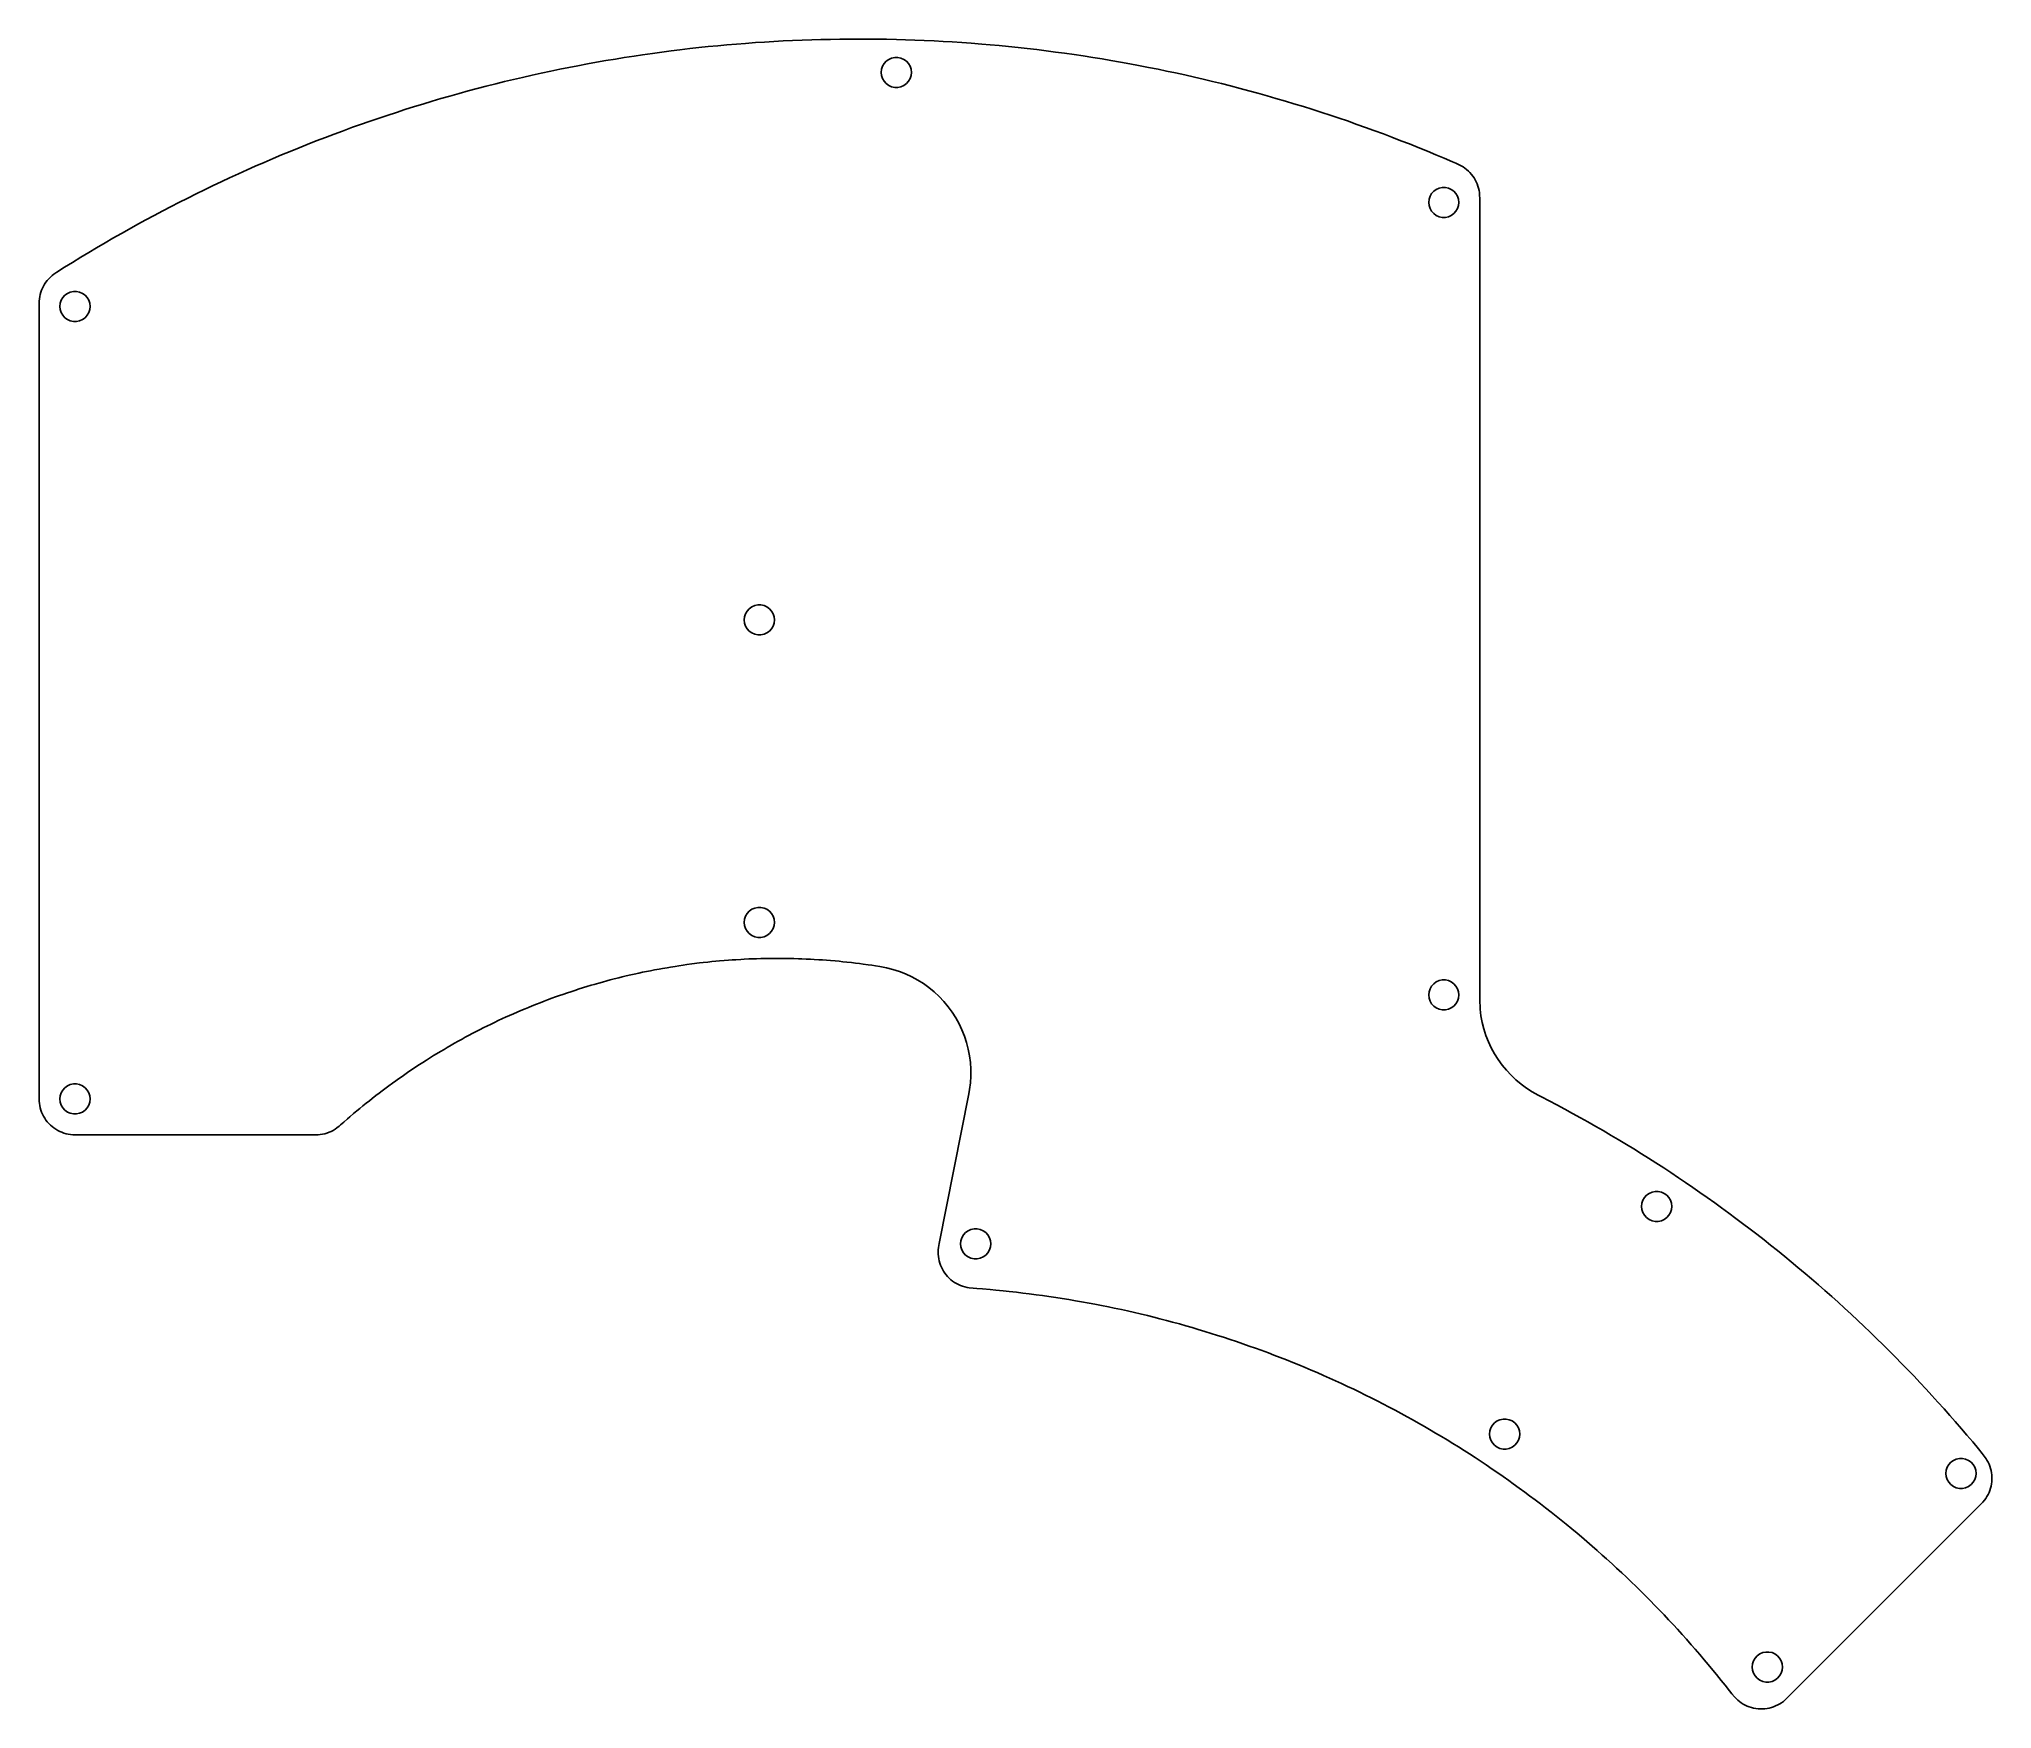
# Model space of a CAD drawing. Header units: metres. Extents: x -12 to 124, y -47 to 69.
import ezdxf

# ---------------------------------------------------------------- set-up
doc = ezdxf.new("R2010")
doc.units = ezdxf.units.M

msp = doc.modelspace()

# ---------------------------------------------------------------- linework, layer by layer
for p, q in [((30.6568, 67.999), (29.9775, 67.9023)), ((31.3019, 68.0868), (30.6568, 67.999)), ((31.9556, 68.1717), (31.3019, 68.0868)), ((32.5721, 68.2479), (31.9556, 68.1717)), ((33.2622, 68.329), (32.5721, 68.2479)), ((33.8968, 68.399), (33.2622, 68.329)), ((34.5415, 68.4662), (33.8968, 68.399)), ((35.2106, 68.5319), (34.5415, 68.4662)), ((35.8263, 68.5883), (35.2106, 68.5319)), ((36.5071, 68.6464), (35.8263, 68.5883)), ((37.1428, 68.6967), (36.5071, 68.6464)), ((37.8198, 68.7458), (37.1428, 68.6967)), ((38.4639, 68.7885), (37.8198, 68.7458)), ((39.0991, 68.8266), (38.4639, 68.7885)), ((39.7653, 68.8624), (39.0991, 68.8266)), ((40.4121, 68.8929), (39.7653, 68.8624)), ((41.0716, 68.9202), (40.4121, 68.8929)), ((41.7527, 68.944), (41.0716, 68.9202)), ((42.3683, 68.9615), (41.7527, 68.944)), ((43.0398, 68.9763), (42.3683, 68.9615)), ((43.695, 68.9871), (43.0398, 68.9763)), ((44.3485, 68.9935), (43.695, 68.9871)), ((44.9981, 68.9958), (44.3485, 68.9935)), ((45.6295, 68.9938), (44.9981, 68.9958)), ((46.3318, 68.9874), (45.6295, 68.9938)), ((46.9396, 68.9778), (46.3318, 68.9874)), ((47.6372, 68.9627), (46.9396, 68.9778)), ((48.2659, 68.9449), (47.6372, 68.9627)), ((48.9226, 68.9225), (48.2659, 68.9449)), ((49.5557, 68.8967), (48.9226, 68.9225)), ((50.253, 68.8641), (49.5557, 68.8967)), ((50.8841, 68.8307), (50.253, 68.8641)), ((51.512, 68.7935), (50.8841, 68.8307)), ((52.1843, 68.7493), (51.512, 68.7935)), ((52.8413, 68.7016), (52.1843, 68.7493)), ((53.5752, 68.6441), (52.8413, 68.7016)), ((54.1679, 68.5938), (53.5752, 68.6441)), ((54.7859, 68.5374), (54.1679, 68.5938)), ((55.4295, 68.4746), (54.7859, 68.5374)), ((56.1134, 68.4037), (55.4295, 68.4746)), ((56.7343, 68.3354), (56.1134, 68.4037)), ((57.4017, 68.2575), (56.7343, 68.3354)), ((58.0505, 68.1775), (57.4017, 68.2575)), ((58.7147, 68.0921), (58.0505, 68.1775)), ((59.3272, 68.0086), (58.7147, 68.0921)), ((60.0152, 67.9113), (59.3272, 68.0086)), ((22.9149, 66.6206), (22.2856, 66.4817)), ((23.5768, 66.7622), (22.9149, 66.6206)), ((24.2186, 66.8953), (23.5768, 66.7622)), ((24.8339, 67.0189), (24.2186, 66.8953)), ((25.4691, 67.1421), (24.8339, 67.0189)), ((26.1423, 67.2689), (25.4691, 67.1421)), ((26.7568, 67.3799), (26.1423, 67.2689)), ((27.4073, 67.4938), (26.7568, 67.3799)), ((28.0762, 67.6063), (27.4073, 67.4938)), ((28.6956, 67.7066), (28.0762, 67.6063)), ((29.3781, 67.813), (28.6956, 67.7066)), ((29.9775, 67.9023), (29.3781, 67.813)), ((46.5748, 66.675), (46.5977, 66.8933)), ((46.5977, 66.4564), (46.5748, 66.675)), ((46.5977, 66.8933), (46.6658, 67.102)), ((46.6658, 67.102), (46.7753, 67.2921)), ((46.7753, 67.2921), (46.9221, 67.4552)), ((46.9221, 67.4552), (47.0997, 67.5842)), ((47.0997, 67.5842), (47.3003, 67.6735)), ((47.3003, 67.6735), (47.5151, 67.7191)), ((47.5151, 67.7191), (47.7346, 67.7191)), ((47.7346, 67.7191), (47.9494, 67.6735)), ((47.9494, 67.6735), (48.15, 67.5842)), ((48.15, 67.5842), (48.3276, 67.4552)), ((48.3276, 67.4552), (48.4744, 67.2921)), ((48.4744, 67.2921), (48.584, 67.102)), ((48.584, 67.102), (48.652, 66.8933)), ((48.652, 66.8933), (48.6749, 66.675)), ((48.6749, 66.675), (48.652, 66.4564)), ((60.637, 67.8188), (60.0152, 67.9113)), ((61.3073, 67.7151), (60.637, 67.8188)), ((61.9439, 67.6122), (61.3073, 67.7151)), ((62.5549, 67.5098), (61.9439, 67.6122)), ((63.2182, 67.3941), (62.5549, 67.5098)), ((63.8862, 67.2735), (63.2182, 67.3941)), ((64.4923, 67.1599), (63.8862, 67.2735)), ((65.178, 67.0273), (64.4923, 67.1599)), ((65.855, 66.8916), (65.178, 67.0273)), ((66.4364, 66.7712), (65.855, 66.8916)), ((67.0619, 66.6375), (66.4364, 66.7712)), ((67.7034, 66.4965), (67.0619, 66.6375)), ((17.8379, 65.3835), (17.2152, 65.2129)), ((18.4553, 65.5486), (17.8379, 65.3835)), ((19.0788, 65.7108), (18.4553, 65.5486)), ((19.7595, 65.8835), (19.0788, 65.7108)), ((20.3697, 66.0346), (19.7595, 65.8835)), ((20.9964, 66.1846), (20.3697, 66.0346)), ((21.6179, 66.3303), (20.9964, 66.1846)), ((22.2856, 66.4817), (21.6179, 66.3303)), ((46.6658, 66.2477), (46.5977, 66.4564)), ((46.7753, 66.0576), (46.6658, 66.2477)), ((46.9221, 65.8945), (46.7753, 66.0576)), ((47.0997, 65.7655), (46.9221, 65.8945)), ((47.3003, 65.6762), (47.0997, 65.7655)), ((47.5151, 65.6306), (47.3003, 65.6762)), ((47.7346, 65.6306), (47.5151, 65.6306)), ((47.9494, 65.6762), (47.7346, 65.6306)), ((48.15, 65.7655), (47.9494, 65.6762)), ((48.3276, 65.8945), (48.15, 65.7655)), ((48.4744, 66.0576), (48.3276, 65.8945)), ((48.584, 66.2477), (48.4744, 66.0576)), ((48.652, 66.4564), (48.584, 66.2477)), ((68.3772, 66.3439), (67.7034, 66.4965)), ((68.9711, 66.2053), (68.3772, 66.3439)), ((69.6391, 66.0451), (68.9711, 66.2053)), ((70.2573, 65.8928), (69.6391, 66.0451)), ((70.8916, 65.7326), (70.2573, 65.8928)), ((71.552, 65.5608), (70.8916, 65.7326)), ((72.1505, 65.4012), (71.552, 65.5608)), ((72.7828, 65.2286), (72.1505, 65.4012)), ((12.8393, 63.8958), (12.1876, 63.6819)), ((13.4195, 64.0827), (12.8393, 63.8958)), ((14.0895, 64.294), (13.4195, 64.0827)), ((14.6695, 64.4722), (14.0895, 64.294)), ((15.3403, 64.6743), (14.6695, 64.4722)), ((15.9371, 64.8498), (15.3403, 64.6743)), ((16.5696, 65.0318), (15.9371, 64.8498)), ((17.2152, 65.2129), (16.5696, 65.0318)), ((73.4263, 65.0481), (72.7828, 65.2286)), ((74.0461, 64.8705), (73.4263, 65.0481)), ((74.7007, 64.6783), (74.0461, 64.8705)), ((75.2983, 64.4987), (74.7007, 64.6783)), ((75.9555, 64.2967), (75.2983, 64.4987)), ((76.5482, 64.1103), (75.9555, 64.2967)), ((77.1598, 63.9138), (76.5482, 64.1103)), ((77.8857, 63.6758), (77.1598, 63.9138)), ((9.08375, 62.5959), (8.50849, 62.3825)), ((9.79301, 62.8537), (9.08375, 62.5959)), ((10.3534, 63.0537), (9.79301, 62.8537)), ((10.9415, 63.2592), (10.3534, 63.0537)), ((11.5711, 63.4749), (10.9415, 63.2592)), ((12.1876, 63.6819), (11.5711, 63.4749)), ((78.4345, 63.4915), (77.8857, 63.6758)), ((79.0138, 63.2935), (78.4345, 63.4915)), ((79.6791, 63.061), (79.0138, 63.2935)), ((80.2742, 62.8491), (79.6791, 63.061)), ((80.8637, 62.6351), (80.2742, 62.8491)), ((81.5247, 62.3901), (80.8637, 62.6351)), ((5.4424, 61.1788), (4.84796, 60.9323)), ((6.07637, 61.4367), (5.4424, 61.1788)), ((6.64146, 61.6628), (6.07637, 61.4367)), ((7.25188, 61.9023), (6.64146, 61.6628)), ((7.90708, 62.1546), (7.25188, 61.9023)), ((8.50849, 62.3825), (7.90708, 62.1546)), ((82.1165, 62.1666), (81.5247, 62.3901)), ((82.7461, 61.9244), (82.1165, 62.1666)), ((83.3298, 61.6957), (82.7461, 61.9244)), ((83.9405, 61.4521), (83.3298, 61.6957)), ((84.5977, 61.1846), (83.9405, 61.4521)), ((85.1739, 60.946), (84.5977, 61.1846)), ((2.44985, 59.8937), (1.85861, 59.6266)), ((3.02423, 60.1487), (2.44985, 59.8937)), ((3.6367, 60.4164), (3.02423, 60.1487)), ((4.26427, 60.6855), (3.6367, 60.4164)), ((4.84796, 60.9323), (4.26427, 60.6855)), ((85.7413, 60.7068), (85.1739, 60.946)), ((86.3412, 60.4495), (85.7413, 60.7068)), ((86.5723, 60.3486), (86.3412, 60.4495)), ((86.9729, 60.1516), (86.5723, 60.3486)), ((87.0645, 60.0975), (86.9729, 60.1516)), ((87.1926, 60.0103), (87.0645, 60.0975)), ((87.3144, 59.9158), (87.1926, 60.0103)), ((87.4368, 59.808), (87.3144, 59.9158)), ((87.542, 59.7028), (87.4368, 59.808)), ((-0.50665, 58.5133), (-1.10168, 58.2214)), ((0.05029, 58.7816), (-0.50665, 58.5133)), ((0.68252, 59.0819), (0.05029, 58.7816)), ((1.23306, 59.3391), (0.68252, 59.0819)), ((1.85861, 59.6266), (1.23306, 59.3391)), ((85.0221, 58.4066), (85.1997, 58.5357)), ((85.1997, 58.5357), (85.4003, 58.6249)), ((85.4003, 58.6249), (85.6151, 58.6705)), ((85.6151, 58.6705), (85.8346, 58.6705)), ((85.8346, 58.6705), (86.0494, 58.6249)), ((86.0494, 58.6249), (86.25, 58.5357)), ((86.25, 58.5357), (86.4276, 58.4066)), ((87.6499, 59.5804), (87.542, 59.7028)), ((87.7444, 59.4586), (87.6499, 59.5804)), ((87.8316, 59.3304), (87.7444, 59.4586)), ((87.9127, 59.1932), (87.8316, 59.3304)), ((87.9842, 59.0528), (87.9127, 59.1932)), ((88.0452, 58.9118), (87.9842, 59.0528)), ((88.0984, 58.7639), (88.0452, 58.9118)), ((88.1432, 58.6098), (88.0984, 58.7639)), ((88.1775, 58.4566), (88.1432, 58.6098)), ((88.2013, 58.3063), (88.1775, 58.4566)), ((-2.84023, 57.3421), (-3.40532, 57.0474)), ((-2.2955, 57.6218), (-2.84023, 57.3421)), ((-1.67955, 57.9337), (-2.2955, 57.6218)), ((-1.10168, 58.2214), (-1.67955, 57.9337)), ((84.6748, 57.6264), (84.6977, 57.8447)), ((84.6977, 57.4081), (84.6748, 57.6264)), ((84.6977, 57.8447), (84.7658, 58.0534)), ((84.7658, 57.1994), (84.6977, 57.4081)), ((84.7658, 58.0534), (84.8753, 58.2435)), ((84.8753, 57.0093), (84.7658, 57.1994)), ((84.8753, 58.2435), (85.0221, 58.4066)), ((86.4276, 58.4066), (86.5744, 58.2435)), ((86.5744, 58.2435), (86.684, 58.0534)), ((86.684, 57.1994), (86.5744, 57.0093)), ((86.684, 58.0534), (86.752, 57.8447)), ((86.752, 57.4081), (86.684, 57.1994)), ((86.752, 57.8447), (86.7749, 57.6264)), ((86.7749, 57.6264), (86.752, 57.4081)), ((88.2164, 58.147), (88.2013, 58.3063)), ((88.2248, 57.875), (88.2164, 58.147)), ((88.2248, 2.17545), (88.2248, 57.875)), ((-5.75808, 55.7725), (-6.29148, 55.4725)), ((-5.16102, 56.1036), (-5.75808, 55.7725)), ((-4.59449, 56.4125), (-5.16102, 56.1036)), ((-4.014, 56.725), (-4.59449, 56.4125)), ((-3.40532, 57.0474), (-4.014, 56.725)), ((85.0221, 56.8459), (84.8753, 57.0093)), ((85.1997, 56.7169), (85.0221, 56.8459)), ((85.4003, 56.6276), (85.1997, 56.7169)), ((85.6151, 56.582), (85.4003, 56.6276)), ((85.8346, 56.582), (85.6151, 56.582)), ((86.0494, 56.6276), (85.8346, 56.582)), ((86.25, 56.7169), (86.0494, 56.6276)), ((86.4276, 56.8459), (86.25, 56.7169)), ((86.5744, 57.0093), (86.4276, 56.8459)), ((-8.02858, 54.4664), (-8.56169, 54.1484)), ((-7.43298, 54.8164), (-8.02858, 54.4664)), ((-6.89289, 55.1289), (-7.43298, 54.8164)), ((-6.29148, 55.4725), (-6.89289, 55.1289)), ((-10.247, 53.1151), (-10.7778, 52.7802)), ((-9.70435, 53.4526), (-10.247, 53.1151)), ((-9.11456, 53.8142), (-9.70435, 53.4526)), ((-8.56169, 54.1484), (-9.11456, 53.8142)), ((-11.7874, 51.6698), (-11.8475, 51.53)), ((-11.7164, 51.8102), (-11.7874, 51.6698)), ((-11.6365, 51.946), (-11.7164, 51.8102)), ((-11.5478, 52.0773), (-11.6365, 51.946)), ((-11.4534, 52.1997), (-11.5478, 52.0773)), ((-11.3493, 52.3183), (-11.4534, 52.1997)), ((-11.2368, 52.4314), (-11.3493, 52.3183)), ((-11.1229, 52.5323), (-11.2368, 52.4314)), ((-10.997, 52.6308), (-11.1229, 52.5323)), ((-10.7778, 52.7802), (-10.997, 52.6308)), ((-12.0173, 50.7597), (-12.0248, 50.5059)), ((-12.0248, 50.5059), (-12.0248, -4.64652)), ((-12.0025, 50.9207), (-12.0173, 50.7597)), ((-11.9783, 51.0754), (-12.0025, 50.9207)), ((-11.9449, 51.2271), (-11.9783, 51.0754)), ((-11.9007, 51.3806), (-11.9449, 51.2271)), ((-11.8475, 51.53), (-11.9007, 51.3806)), ((-10.5749, 50.3873), (-10.552, 50.6056)), ((-10.552, 50.169), (-10.5749, 50.3873)), ((-10.552, 50.6056), (-10.484, 50.8143)), ((-10.484, 50.8143), (-10.3744, 51.0044)), ((-10.3744, 51.0044), (-10.2276, 51.1675)), ((-10.2276, 51.1675), (-10.05, 51.2966)), ((-10.05, 51.2966), (-9.8494, 51.3861)), ((-9.8494, 51.3861), (-9.63459, 51.4317)), ((-9.63459, 51.4317), (-9.41512, 51.4317)), ((-9.41512, 51.4317), (-9.20031, 51.3861)), ((-9.20031, 51.3861), (-8.99974, 51.2966)), ((-8.99974, 51.2966), (-8.82214, 51.1675)), ((-8.82214, 51.1675), (-8.67534, 51.0044)), ((-8.67534, 51.0044), (-8.56576, 50.8143)), ((-8.56576, 50.8143), (-8.49774, 50.6056)), ((-8.49774, 50.6056), (-8.47477, 50.3873)), ((-8.47477, 50.3873), (-8.49774, 50.169)), ((-10.484, 49.9603), (-10.552, 50.169)), ((-10.3744, 49.7702), (-10.484, 49.9603)), ((-10.2276, 49.6071), (-10.3744, 49.7702)), ((-10.05, 49.4781), (-10.2276, 49.6071)), ((-9.8494, 49.3888), (-10.05, 49.4781)), ((-9.63459, 49.3432), (-9.8494, 49.3888)), ((-9.41512, 49.3432), (-9.63459, 49.3432)), ((-9.20031, 49.3888), (-9.41512, 49.3432)), ((-8.99974, 49.4781), (-9.20031, 49.3888)), ((-8.82214, 49.6071), (-8.99974, 49.4781)), ((-8.67534, 49.7702), (-8.82214, 49.6071)), ((-8.56576, 49.9603), (-8.67534, 49.7702)), ((-8.49774, 50.169), (-8.56576, 49.9603)), ((37.0498, 28.575), (37.0727, 28.7933)), ((37.0727, 28.3564), (37.0498, 28.575)), ((37.0727, 28.7933), (37.1408, 29.002)), ((37.1408, 29.002), (37.2503, 29.1921)), ((37.2503, 29.1921), (37.3971, 29.3552)), ((37.3971, 29.3552), (37.5747, 29.4842)), ((37.5747, 29.4842), (37.7753, 29.5735)), ((37.7753, 29.5735), (37.9901, 29.6191)), ((37.9901, 29.6191), (38.2096, 29.6191)), ((38.2096, 29.6191), (38.4244, 29.5735)), ((38.4244, 29.5735), (38.625, 29.4842)), ((38.625, 29.4842), (38.8026, 29.3552)), ((38.8026, 29.3552), (38.9494, 29.1921)), ((38.9494, 29.1921), (39.059, 29.002)), ((39.059, 29.002), (39.127, 28.7933)), ((39.127, 28.7933), (39.1499, 28.575)), ((39.1499, 28.575), (39.127, 28.3564)), ((37.1408, 28.1477), (37.0727, 28.3564)), ((37.2503, 27.9576), (37.1408, 28.1477)), ((37.3971, 27.7945), (37.2503, 27.9576)), ((37.5747, 27.6655), (37.3971, 27.7945)), ((37.7753, 27.5762), (37.5747, 27.6655)), ((37.9901, 27.5306), (37.7753, 27.5762)), ((38.2096, 27.5306), (37.9901, 27.5306)), ((38.4244, 27.5762), (38.2096, 27.5306)), ((38.625, 27.6655), (38.4244, 27.5762)), ((38.8026, 27.7945), (38.625, 27.6655)), ((38.9494, 27.9576), (38.8026, 27.7945)), ((39.059, 28.1477), (38.9494, 27.9576)), ((39.127, 28.3564), (39.059, 28.1477)), ((37.2503, 8.14194), (37.3971, 8.30502)), ((37.3971, 8.30502), (37.5747, 8.43408)), ((37.5747, 8.43408), (37.7753, 8.52361)), ((37.7753, 8.52361), (37.9901, 8.56924)), ((37.9901, 8.56924), (38.2096, 8.56924)), ((38.2096, 8.56924), (38.4244, 8.52361)), ((38.4244, 8.52361), (38.625, 8.43408)), ((38.625, 8.43408), (38.8026, 8.30502)), ((38.8026, 8.30502), (38.9494, 8.14194)), ((37.0498, 7.52483), (37.0727, 7.74313)), ((37.0727, 7.30653), (37.0498, 7.52483)), ((37.0727, 7.74313), (37.1408, 7.95184)), ((37.1408, 7.09782), (37.0727, 7.30653)), ((37.1408, 7.95184), (37.2503, 8.14194)), ((37.2503, 6.90772), (37.1408, 7.09782)), ((37.3971, 6.74465), (37.2503, 6.90772)), ((38.9494, 6.90772), (38.8026, 6.74465)), ((38.9494, 8.14194), (39.059, 7.95184)), ((39.059, 7.09782), (38.9494, 6.90772)), ((39.059, 7.95184), (39.127, 7.74313)), ((39.127, 7.30653), (39.059, 7.09782)), ((39.127, 7.74313), (39.1499, 7.52483)), ((39.1499, 7.52483), (39.127, 7.30653)), ((37.5747, 6.61558), (37.3971, 6.74465)), ((37.7753, 6.52635), (37.5747, 6.61558)), ((37.9901, 6.48071), (37.7753, 6.52635)), ((38.2096, 6.48071), (37.9901, 6.48071)), ((38.4244, 6.52635), (38.2096, 6.48071)), ((38.625, 6.61558), (38.4244, 6.52635)), ((38.8026, 6.74465), (38.625, 6.61558)), ((29.9694, 4.04946), (30.2345, 4.10411)), ((30.2345, 4.10411), (30.5208, 4.16137)), ((30.5208, 4.16137), (30.8054, 4.2166)), ((30.8054, 4.2166), (31.1155, 4.27474)), ((31.1155, 4.27474), (31.3679, 4.32009)), ((31.3679, 4.32009), (31.6722, 4.37299)), ((31.6722, 4.37299), (31.9172, 4.41427)), ((31.9172, 4.41427), (32.2379, 4.46572)), ((32.2379, 4.46572), (32.4905, 4.50467)), ((32.4905, 4.50467), (32.7974, 4.5503)), ((32.7974, 4.5503), (33.059, 4.58751)), ((33.059, 4.58751), (33.3951, 4.63286)), ((33.3951, 4.63286), (33.9311, 4.7)), ((33.9311, 4.7), (34.1828, 4.72907)), ((34.1828, 4.72907), (34.5136, 4.76541)), ((34.5136, 4.76541), (34.7897, 4.79418)), ((34.7897, 4.79418), (35.0641, 4.82093)), ((35.0641, 4.82093), (35.3226, 4.84389)), ((35.3226, 4.84389), (35.6414, 4.87092)), ((35.6414, 4.87092), (35.9434, 4.89476)), ((35.9434, 4.89476), (36.2053, 4.91365)), ((36.2053, 4.91365), (36.4574, 4.92993)), ((36.4574, 4.92993), (36.7975, 4.95028)), ((36.7975, 4.95028), (37.0454, 4.96336)), ((37.0454, 4.96336), (37.3596, 4.97818)), ((37.3596, 4.97818), (37.6553, 4.98981)), ((37.6553, 4.98981), (37.8893, 4.99766)), ((37.8893, 4.99766), (38.2023, 5.00638)), ((38.2023, 5.00638), (38.5224, 5.01336)), ((38.5224, 5.01336), (38.7584, 5.01714)), ((38.7584, 5.01714), (39.0633, 5.01946)), ((39.0633, 5.01946), (39.3557, 5.02033)), ((39.3557, 5.02033), (39.6307, 5.01946)), ((39.6307, 5.01946), (39.954, 5.01626)), ((39.954, 5.01626), (40.1801, 5.01248)), ((40.1801, 5.01248), (40.4972, 5.00522)), ((40.4972, 5.00522), (40.8158, 4.99621)), ((40.8158, 4.99621), (41.0423, 4.98836)), ((41.0423, 4.98836), (41.3547, 4.97557)), ((41.3547, 4.97557), (41.6477, 4.96162)), ((41.6477, 4.96162), (41.9219, 4.94679)), ((41.9219, 4.94679), (42.2372, 4.92761)), ((42.2372, 4.92761), (42.4945, 4.91046)), ((42.4945, 4.91046), (42.7701, 4.8904)), ((42.7701, 4.8904), (43.0575, 4.86744)), ((43.0575, 4.86744), (43.3694, 4.84098)), ((43.3694, 4.84098), (43.6497, 4.8154)), ((43.6497, 4.8154), (43.918, 4.78895)), ((43.918, 4.78895), (44.1874, 4.76076)), ((44.1874, 4.76076), (44.5156, 4.72442)), ((44.5156, 4.72442), (44.7819, 4.69303)), ((44.7819, 4.69303), (45.0752, 4.65669)), ((45.0752, 4.65669), (45.3225, 4.62472)), ((45.3225, 4.62472), (45.6641, 4.57821)), ((45.6641, 4.57821), (45.9173, 4.54187)), ((45.9173, 4.54187), (46.185, 4.50176)), ((46.185, 4.50176), (46.4725, 4.457)), ((46.4725, 4.457), (46.9355, 4.37008)), ((46.9355, 4.37008), (47.3922, 4.2541)), ((47.3922, 4.2541), (47.8407, 4.10963)), ((47.8407, 4.10963), (48.279, 3.93726)), ((24.9743, 2.70129), (25.2525, 2.79285)), ((25.2525, 2.79285), (25.5534, 2.88936)), ((25.5534, 2.88936), (26.0868, 3.05446)), ((26.0868, 3.05446), (26.3871, 3.14458)), ((26.3871, 3.14458), (26.6033, 3.20794)), ((26.6033, 3.20794), (26.917, 3.29805)), ((26.917, 3.29805), (27.1882, 3.37392)), ((27.1882, 3.37392), (27.4879, 3.45589)), ((27.4879, 3.45589), (27.7166, 3.51665)), ((27.7166, 3.51665), (28.0064, 3.59193)), ((28.0064, 3.59193), (28.3198, 3.67129)), ((28.3198, 3.67129), (28.5631, 3.73117)), ((28.5631, 3.73117), (28.8366, 3.79657)), ((28.8366, 3.79657), (29.154, 3.87069)), ((29.154, 3.87069), (29.3758, 3.92069)), ((29.3758, 3.92069), (29.7127, 3.99481)), ((29.7127, 3.99481), (29.9694, 4.04946)), ((48.279, 3.93726), (48.706, 3.73785)), ((48.706, 3.73785), (49.1194, 3.51199)), ((49.1194, 3.51199), (49.5179, 3.26056)), ((49.5179, 3.26056), (49.8999, 2.98441)), ((49.8999, 2.98441), (50.2635, 2.68501)), ((84.6977, 2.6946), (84.7658, 2.90331)), ((84.7658, 2.90331), (84.8753, 3.09342)), ((84.8753, 3.09342), (85.0221, 3.25678)), ((85.0221, 3.25678), (85.1997, 3.38555)), ((85.1997, 3.38555), (85.4003, 3.47508)), ((85.4003, 3.47508), (85.6151, 3.52072)), ((85.6151, 3.52072), (85.8346, 3.52072)), ((85.8346, 3.52072), (86.0494, 3.47508)), ((86.0494, 3.47508), (86.25, 3.38555)), ((86.25, 3.38555), (86.4276, 3.25678)), ((86.4276, 3.25678), (86.5744, 3.09342)), ((86.5744, 3.09342), (86.684, 2.90331)), ((86.684, 2.90331), (86.752, 2.6946)), ((21.2481, 1.28103), (21.4996, 1.38887)), ((21.4996, 1.38887), (21.8077, 1.51851)), ((21.8077, 1.51851), (22.0269, 1.60891)), ((22.0269, 1.60891), (22.2806, 1.7121)), ((22.2806, 1.7121), (22.5844, 1.83332)), ((22.5844, 1.83332), (22.8396, 1.93331)), ((22.8396, 1.93331), (23.1285, 2.04464)), ((23.1285, 2.04464), (23.3457, 2.12632)), ((23.3457, 2.12632), (23.6555, 2.24085)), ((23.6555, 2.24085), (23.9206, 2.33736)), ((23.9206, 2.33736), (24.1889, 2.4327)), ((24.1889, 2.4327), (24.4273, 2.51583)), ((24.4273, 2.51583), (24.7444, 2.62426)), ((24.7444, 2.62426), (24.9743, 2.70129)), ((50.2635, 2.68501), (50.608, 2.36352)), ((50.608, 2.36352), (50.9312, 2.02081)), ((50.9312, 2.02081), (51.2326, 1.65862)), ((51.2326, 1.65862), (51.5105, 1.27812)), ((84.6748, 2.4763), (84.6977, 2.6946)), ((84.6977, 2.258), (84.6748, 2.4763)), ((84.7658, 2.04929), (84.6977, 2.258)), ((84.8753, 1.85919), (84.7658, 2.04929)), ((85.0221, 1.69612), (84.8753, 1.85919)), ((85.1997, 1.56706), (85.0221, 1.69612)), ((85.4003, 1.47782), (85.1997, 1.56706)), ((85.6151, 1.43218), (85.4003, 1.47782)), ((85.8346, 1.43218), (85.6151, 1.43218)), ((86.0494, 1.47782), (85.8346, 1.43218)), ((86.25, 1.56706), (86.0494, 1.47782)), ((86.4276, 1.69612), (86.25, 1.56706)), ((86.5744, 1.85919), (86.4276, 1.69612)), ((86.684, 2.04929), (86.5744, 1.85919)), ((86.752, 2.258), (86.684, 2.04929)), ((86.752, 2.6946), (86.7749, 2.4763)), ((86.7749, 2.4763), (86.752, 2.258)), ((88.256, 1.49439), (88.2248, 2.17545)), ((88.3135, 1.02668), (88.256, 1.49439)), ((18.4279, -0.05378), (18.6279, 0.04854)), ((18.6279, 0.04854), (18.9294, 0.20086)), ((18.9294, 0.20086), (19.1442, 0.30754)), ((19.1442, 0.30754), (19.441, 0.45288)), ((19.441, 0.45288), (19.6703, 0.56334)), ((19.6703, 0.56334), (19.9331, 0.68775)), ((19.9331, 0.68775), (20.2334, 0.82786)), ((20.2334, 0.82786), (20.4348, 0.92)), ((20.4348, 0.92), (20.7089, 1.04383)), ((20.7089, 1.04383), (20.9935, 1.16999)), ((20.9935, 1.16999), (21.2481, 1.28103)), ((51.5105, 1.27812), (51.764, 0.88105)), ((51.764, 0.88105), (51.9922, 0.46887)), ((51.9922, 0.46887), (52.1939, 0.04302)), ((52.1939, 0.04302), (52.3683, -0.39474)), ((88.4001, 0.56363), (88.3135, 1.02668)), ((88.5158, 0.10697), (88.4001, 0.56363)), ((88.66, -0.34155), (88.5158, 0.10697)), ((15.9191, -1.45049), (16.1537, -1.31068)), ((16.1537, -1.31068), (16.3705, -1.18365)), ((16.3705, -1.18365), (16.6487, -1.0229)), ((16.6487, -1.0229), (16.8911, -0.88483)), ((16.8911, -0.88483), (17.1335, -0.74879)), ((17.1335, -0.74879), (17.4068, -0.59764)), ((17.4068, -0.59764), (17.6347, -0.47352)), ((17.6347, -0.47352), (17.9076, -0.32702)), ((17.9076, -0.32702), (18.121, -0.21394)), ((18.121, -0.21394), (18.4279, -0.05378)), ((52.3683, -0.39474), (52.5151, -0.84239)), ((52.5151, -0.84239), (52.6334, -1.29847)), ((52.6334, -1.29847), (52.7229, -1.76094)), ((88.8321, -0.78048), (88.66, -0.34155)), ((89.0312, -1.20719), (88.8321, -0.78048)), ((89.2568, -1.62083), (89.0312, -1.20719)), ((13.7143, -2.85738), (13.9695, -2.6853)), ((13.9695, -2.6853), (14.1916, -2.53764)), ((14.1916, -2.53764), (14.4526, -2.36613)), ((14.4526, -2.36613), (14.6767, -2.22138)), ((14.6767, -2.22138), (14.9276, -2.06092)), ((14.9276, -2.06092), (15.1436, -1.92517)), ((15.1436, -1.92517), (15.4328, -1.74582)), ((15.4328, -1.74582), (15.6412, -1.61822)), ((15.6412, -1.61822), (15.9191, -1.45049)), ((52.7229, -1.76094), (52.7834, -2.22835)), ((52.7834, -2.22835), (52.8142, -2.69838)), ((52.8142, -2.69838), (52.8154, -3.16957)), ((89.5079, -2.01964), (89.2568, -1.62083)), ((89.7835, -2.4016), (89.5079, -2.01964)), ((90.0829, -2.76582), (89.7835, -2.4016)), ((-10.3744, -4.1451), (-10.2276, -3.98202)), ((-10.2276, -3.98202), (-10.05, -3.85296)), ((-10.05, -3.85296), (-9.8494, -3.76372)), ((-9.8494, -3.76372), (-9.63459, -3.71809)), ((-9.63459, -3.71809), (-9.41512, -3.71809)), ((-9.41512, -3.71809), (-9.20031, -3.76372)), ((-9.20031, -3.76372), (-8.99974, -3.85296)), ((-8.99974, -3.85296), (-8.82214, -3.98202)), ((-8.82214, -3.98202), (-8.67534, -4.1451)), ((11.858, -4.18783), (12.1193, -3.99191)), ((12.1193, -3.99191), (12.3051, -3.85442)), ((12.3051, -3.85442), (12.5603, -3.6678)), ((12.5603, -3.6678), (12.7931, -3.49979)), ((12.7931, -3.49979), (12.9975, -3.35445)), ((12.9975, -3.35445), (13.2315, -3.19021)), ((13.2315, -3.19021), (13.5128, -2.99488)), ((13.5128, -2.99488), (13.7143, -2.85738)), ((52.7869, -3.63989), (52.729, -4.1076)), ((52.8154, -3.16957), (52.7869, -3.63989)), ((90.4041, -3.11028), (90.0829, -2.76582)), ((90.7465, -3.4338), (90.4041, -3.11028)), ((91.1087, -3.73553), (90.7465, -3.4338)), ((91.4889, -4.01371), (91.1087, -3.73553)), ((91.8857, -4.26747), (91.4889, -4.01371)), ((-12.0248, -4.64652), (-12.0164, -4.9186)), ((-12.0164, -4.9186), (-12.0013, -5.07789)), ((-12.0013, -5.07789), (-11.9775, -5.22817)), ((-11.9775, -5.22817), (-11.9432, -5.38136)), ((-11.9432, -5.38136), (-11.8984, -5.53542)), ((-10.5749, -4.7625), (-10.552, -4.54391)), ((-10.552, -4.9808), (-10.5749, -4.7625)), ((-10.552, -4.54391), (-10.484, -4.3352)), ((-10.484, -5.18951), (-10.552, -4.9808)), ((-10.484, -4.3352), (-10.3744, -4.1451)), ((-10.3744, -5.37961), (-10.484, -5.18951)), ((-10.2276, -5.54268), (-10.3744, -5.37961)), ((-8.67534, -5.37961), (-8.82214, -5.54268)), ((-8.67534, -4.1451), (-8.56576, -4.3352)), ((-8.56576, -5.18951), (-8.67534, -5.37961)), ((-8.56576, -4.3352), (-8.49774, -4.54391)), ((-8.49774, -4.9808), (-8.56576, -5.18951)), ((-8.49774, -4.54391), (-8.47477, -4.7625)), ((-8.47477, -4.7625), (-8.49774, -4.9808)), ((10.0822, -5.59995), (10.2907, -5.42641)), ((10.2907, -5.42641), (10.5159, -5.24125)), ((10.5159, -5.24125), (10.7409, -5.05899)), ((10.7409, -5.05899), (10.961, -4.88284)), ((10.961, -4.88284), (11.1665, -4.72064)), ((11.1665, -4.72064), (11.4176, -4.52472)), ((11.4176, -4.52472), (11.6359, -4.35671)), ((11.6359, -4.35671), (11.858, -4.18783)), ((52.6744, -4.41659), (50.603, -14.8311)), ((52.729, -4.1076), (52.6744, -4.41659)), ((92.2979, -4.49566), (91.8857, -4.26747)), ((92.5147, -4.60699), (92.2979, -4.49566)), ((93.0641, -4.89302), (92.5147, -4.60699)), ((93.5975, -5.17527), (93.0641, -4.89302)), ((94.1454, -5.46972), (93.5975, -5.17527)), ((-11.8984, -5.53542), (-11.8452, -5.68337)), ((-11.8452, -5.68337), (-11.7842, -5.82435)), ((-11.7842, -5.82435), (-11.7127, -5.96475)), ((-11.7127, -5.96475), (-11.6316, -6.10195)), ((-11.6316, -6.10195), (-11.5444, -6.23014)), ((-11.5444, -6.23014), (-11.4496, -6.35223)), ((-11.4496, -6.35223), (-11.342, -6.47431)), ((-11.342, -6.47431), (-11.2368, -6.57954)), ((-11.2368, -6.57954), (-11.1144, -6.68738)), ((-11.1144, -6.68738), (-10.9926, -6.78185)), ((-10.9926, -6.78185), (-10.8645, -6.86906)), ((-10.05, -5.67175), (-10.2276, -5.54268)), ((-9.8494, -5.76099), (-10.05, -5.67175)), ((-9.63459, -5.80662), (-9.8494, -5.76099)), ((-9.41512, -5.80662), (-9.63459, -5.80662)), ((-9.20031, -5.76099), (-9.41512, -5.80662)), ((-8.99974, -5.67175), (-9.20031, -5.76099)), ((-8.82214, -5.54268), (-8.99974, -5.67175)), ((8.5707, -6.86906), (8.69889, -6.78185)), ((8.69889, -6.78185), (8.85411, -6.66151)), ((8.85411, -6.66151), (8.9605, -6.56995)), ((8.9605, -6.56995), (9.18432, -6.37083)), ((9.18432, -6.37083), (9.43518, -6.15137)), ((9.43518, -6.15137), (9.61075, -5.99963)), ((9.61075, -5.99963), (9.86306, -5.78424)), ((9.86306, -5.78424), (10.0822, -5.59995)), ((94.6855, -5.76418), (94.1454, -5.46972)), ((95.2483, -6.07579), (94.6855, -5.76418)), ((95.7529, -6.35891), (95.2483, -6.07579)), ((96.3081, -6.67546), (95.7529, -6.35891)), ((96.8092, -6.96556), (96.3081, -6.67546)), ((-10.8645, -6.86906), (-10.7273, -6.95016)), ((-10.7273, -6.95016), (-10.5869, -7.02166)), ((-10.5869, -7.02166), (-10.4459, -7.08271)), ((-10.4459, -7.08271), (-10.2979, -7.1359)), ((-10.2979, -7.1359), (-10.1439, -7.18067)), ((-10.1439, -7.18067), (-9.99067, -7.21497)), ((-9.99067, -7.21497), (-9.84039, -7.2388)), ((-9.84039, -7.2388), (-9.6811, -7.25392)), ((-9.6811, -7.25392), (-9.40902, -7.26235)), ((-9.40902, -7.26235), (7.11526, -7.26235)), ((7.11526, -7.26235), (7.38734, -7.25392)), ((7.38734, -7.25392), (7.54663, -7.2388)), ((7.54663, -7.2388), (7.69691, -7.21497)), ((7.69691, -7.21497), (7.8501, -7.18067)), ((7.8501, -7.18067), (8.00416, -7.1359)), ((8.00416, -7.1359), (8.15212, -7.08271)), ((8.15212, -7.08271), (8.2931, -7.02166)), ((8.2931, -7.02166), (8.4335, -6.95016)), ((8.4335, -6.95016), (8.5707, -6.86906)), ((97.3798, -7.30014), (96.8092, -6.96556)), ((97.8652, -7.58907), (97.3798, -7.30014)), ((98.4315, -7.9312), (97.8652, -7.58907)), ((98.9431, -8.24397), (98.4315, -7.9312)), ((99.4774, -8.57622), (98.9431, -8.24397)), ((99.9625, -8.88202), (99.4774, -8.57622)), ((100.477, -9.21048), (99.9625, -8.88202)), ((101.027, -9.56657), (100.477, -9.21048)), ((101.518, -9.88864), (101.027, -9.56657)), ((102.055, -10.2462), (101.518, -9.88864)), ((102.547, -10.5778), (102.055, -10.2462)), ((103.05, -10.922), (102.547, -10.5778)), ((99.4931, -12.2423), (99.5157, -12.024)), ((99.5157, -12.024), (99.5837, -11.8153)), ((99.5837, -11.8153), (99.6933, -11.6252)), ((99.6933, -11.6252), (99.8404, -11.4621)), ((99.8404, -11.4621), (100.018, -11.333)), ((100.018, -11.333), (100.219, -11.2438)), ((100.219, -11.2438), (100.433, -11.1982)), ((100.433, -11.1982), (100.653, -11.1982)), ((100.653, -11.1982), (100.867, -11.2438)), ((100.867, -11.2438), (101.068, -11.333)), ((101.068, -11.333), (101.246, -11.4621)), ((101.246, -11.4621), (101.392, -11.6252)), ((101.392, -11.6252), (101.502, -11.8153)), ((101.502, -11.8153), (101.57, -12.024)), ((101.57, -12.024), (101.593, -12.2423)), ((103.553, -11.2705), (103.05, -10.922)), ((104.053, -11.6217), (103.553, -11.2705)), ((104.579, -11.9961), (104.053, -11.6217)), ((105.048, -12.3347), (104.579, -11.9961)), ((99.5157, -12.4606), (99.4931, -12.2423)), ((99.5837, -12.6696), (99.5157, -12.4606)), ((99.6933, -12.8597), (99.5837, -12.6696)), ((99.8404, -13.0228), (99.6933, -12.8597)), ((100.018, -13.1518), (99.8404, -13.0228)), ((100.219, -13.2411), (100.018, -13.1518)), ((100.433, -13.2867), (100.219, -13.2411)), ((100.653, -13.2867), (100.433, -13.2867)), ((100.867, -13.2411), (100.653, -13.2867)), ((101.068, -13.1518), (100.867, -13.2411)), ((101.246, -13.0228), (101.068, -13.1518)), ((101.392, -12.8597), (101.246, -13.0228)), ((101.502, -12.6696), (101.392, -12.8597)), ((101.57, -12.4606), (101.502, -12.6696)), ((101.593, -12.2423), (101.57, -12.4606)), ((105.571, -12.7172), (105.048, -12.3347)), ((106.051, -13.0722), (105.571, -12.7172)), ((106.52, -13.4245), (106.051, -13.0722)), ((107.047, -13.825), (106.52, -13.4245)), ((50.603, -14.8311), (50.5585, -15.0973)), ((52.0989, -14.8459), (52.1218, -14.6276)), ((52.1218, -15.0642), (52.0989, -14.8459)), ((52.1218, -14.6276), (52.1895, -14.4186)), ((52.1895, -14.4186), (52.2994, -14.2285)), ((52.2994, -14.2285), (52.4462, -14.0654)), ((52.4462, -14.0654), (52.6238, -13.9364)), ((52.6238, -13.9364), (52.8244, -13.8471)), ((52.8244, -13.8471), (53.0389, -13.8015)), ((53.0389, -13.8015), (53.2584, -13.8015)), ((53.2584, -13.8015), (53.4732, -13.8471)), ((53.4732, -13.8471), (53.6738, -13.9364)), ((53.6738, -13.9364), (53.8514, -14.0654)), ((53.8514, -14.0654), (53.9982, -14.2285)), ((53.9982, -14.2285), (54.108, -14.4186)), ((54.108, -14.4186), (54.1758, -14.6276)), ((54.1758, -14.6276), (54.1987, -14.8459)), ((54.1987, -14.8459), (54.1758, -15.0642)), ((107.509, -14.1808), (107.047, -13.825)), ((108.016, -14.5761), (107.509, -14.1808)), ((108.471, -14.9357), (108.016, -14.5761)), ((108.948, -15.3188), (108.471, -14.9357)), ((50.5423, -15.256), (50.5359, -15.4165)), ((50.5359, -15.4165), (50.5396, -15.5677)), ((50.5396, -15.5677), (50.553, -15.7246)), ((50.5585, -15.0973), (50.5423, -15.256)), ((50.553, -15.7246), (50.5771, -15.8833)), ((50.5771, -15.8833), (50.6088, -16.0316)), ((50.6088, -16.0316), (50.653, -16.1877)), ((50.653, -16.1877), (50.7036, -16.3316)), ((52.1895, -15.2729), (52.1218, -15.0642)), ((52.2994, -15.463), (52.1895, -15.2729)), ((52.4462, -15.6261), (52.2994, -15.463)), ((52.6238, -15.7551), (52.4462, -15.6261)), ((52.8244, -15.8444), (52.6238, -15.7551)), ((53.0389, -15.89), (52.8244, -15.8444)), ((53.2584, -15.89), (53.0389, -15.89)), ((53.4732, -15.8444), (53.2584, -15.89)), ((53.6738, -15.7551), (53.4732, -15.8444)), ((53.8514, -15.6261), (53.6738, -15.7551)), ((53.9982, -15.463), (53.8514, -15.6261)), ((54.108, -15.2729), (53.9982, -15.463)), ((54.1758, -15.0642), (54.108, -15.2729)), ((109.456, -15.7299), (108.948, -15.3188)), ((109.894, -16.0906), (109.456, -15.7299)), ((110.367, -16.4836), (109.894, -16.0906)), ((50.7036, -16.3316), (50.7652, -16.4772)), ((50.7652, -16.4772), (50.8344, -16.6158)), ((50.8344, -16.6158), (50.9149, -16.7542)), ((50.9149, -16.7542), (51.0007, -16.8827)), ((51.0007, -16.8827), (51.0957, -17.0074)), ((51.0957, -17.0074), (51.2004, -17.128)), ((51.2004, -17.128), (51.3099, -17.2391)), ((51.3099, -17.2391), (51.4259, -17.3431)), ((51.4259, -17.3431), (51.5474, -17.4388)), ((51.5474, -17.4388), (51.6788, -17.5297)), ((51.6788, -17.5297), (51.8137, -17.6108)), ((51.8137, -17.6108), (51.9529, -17.6832)), ((110.871, -16.908), (110.367, -16.4836)), ((111.303, -17.2763), (110.871, -16.908)), ((111.8, -17.7065), (111.303, -17.2763)), ((51.9529, -17.6832), (52.0951, -17.746)), ((52.0951, -17.746), (52.2407, -17.7998)), ((52.2407, -17.7998), (52.3907, -17.8446)), ((52.3907, -17.8446), (52.5474, -17.8809)), ((52.5474, -17.8809), (52.7026, -17.9068)), ((52.7026, -17.9068), (52.9715, -17.9347)), ((52.9715, -17.9347), (53.222, -17.9527)), ((53.222, -17.9527), (53.6278, -17.9847)), ((53.6278, -17.9847), (54.1484, -18.0291)), ((54.1484, -18.0291), (54.5566, -18.0666)), ((54.5566, -18.0666), (55.0745, -18.1175)), ((55.0745, -18.1175), (55.4803, -18.1596)), ((55.4803, -18.1596), (55.9818, -18.2152)), ((55.9818, -18.2152), (56.421, -18.2666)), ((56.421, -18.2666), (56.8805, -18.3233)), ((56.8805, -18.3233), (57.3581, -18.3855)), ((57.3581, -18.3855), (57.8066, -18.4465)), ((57.8066, -18.4465), (58.2386, -18.5082)), ((58.2386, -18.5082), (58.7322, -18.5817)), ((58.7322, -18.5817), (59.1749, -18.6506)), ((59.1749, -18.6506), (59.6394, -18.7256)), ((59.6394, -18.7256), (60.0966, -18.8026)), ((60.0966, -18.8026), (60.5169, -18.8765)), ((60.5169, -18.8765), (61.0381, -18.9709)), ((61.0381, -18.9709), (61.4407, -19.0465)), ((112.23, -18.0826), (111.8, -17.7065)), ((112.721, -18.5186), (112.23, -18.0826)), ((113.161, -18.9131), (112.721, -18.5186)), ((113.62, -19.3308), (113.161, -18.9131)), ((61.4407, -19.0465), (61.9076, -19.1369)), ((61.9076, -19.1369), (62.3863, -19.2331)), ((62.3863, -19.2331), (62.7912, -19.3174)), ((62.7912, -19.3174), (63.2979, -19.4258)), ((63.2979, -19.4258), (63.7127, -19.5174)), ((63.7127, -19.5174), (64.1914, -19.6258)), ((64.1914, -19.6258), (64.5961, -19.7206)), ((64.5961, -19.7206), (65.1018, -19.8421)), ((65.1018, -19.8421), (65.5498, -19.9529)), ((65.5498, -19.9529), (65.9684, -20.0592)), ((65.9684, -20.0592), (66.4215, -20.1773)), ((66.4215, -20.1773), (66.857, -20.2935)), ((66.857, -20.2935), (67.3232, -20.4214)), ((114.066, -19.7415), (113.62, -19.3308)), ((114.533, -20.1773), (114.066, -19.7415)), ((114.96, -20.5801), (114.533, -20.1773)), ((67.3232, -20.4214), (67.7656, -20.5455)), ((67.7656, -20.5455), (68.2176, -20.6752)), ((68.2176, -20.6752), (68.6412, -20.7999)), ((68.6412, -20.7999), (69.0882, -20.9345)), ((69.0882, -20.9345), (69.5417, -21.0743)), ((69.5417, -21.0743), (69.9832, -21.2132)), ((69.9832, -21.2132), (70.4047, -21.349)), ((70.4047, -21.349), (70.8654, -21.5001)), ((70.8654, -21.5001), (71.3064, -21.6484)), ((71.3064, -21.6484), (71.7497, -21.8004)), ((115.401, -21.0019), (114.96, -20.5801)), ((115.866, -21.4533), (115.401, -21.0019)), ((116.279, -21.858), (115.866, -21.4533)), ((71.7497, -21.8004), (72.1904, -21.9545)), ((72.1904, -21.9545), (72.6174, -22.1068)), ((72.6174, -22.1068), (73.0182, -22.2527)), ((73.0182, -22.2527), (73.5167, -22.4376)), ((73.5167, -22.4376), (73.8946, -22.5809)), ((73.8946, -22.5809), (74.328, -22.7477)), ((74.328, -22.7477), (74.7797, -22.9251)), ((74.7797, -22.9251), (75.223, -23.1024)), ((116.732, -22.3079), (116.279, -21.858)), ((117.15, -22.7286), (116.732, -22.3079)), ((117.581, -23.1666), (117.15, -22.7286)), ((75.223, -23.1024), (75.6271, -23.2672)), ((75.6271, -23.2672), (76.0686, -23.45)), ((76.0686, -23.45), (76.4962, -23.6305)), ((76.4962, -23.6305), (76.913, -23.8093)), ((76.913, -23.8093), (77.3488, -23.9997)), ((77.3488, -23.9997), (77.7633, -24.184)), ((77.7633, -24.184), (78.1932, -24.3782)), ((78.1932, -24.3782), (78.5987, -24.5648)), ((118.031, -23.6311), (117.581, -23.1666)), ((118.447, -24.0651), (118.031, -23.6311)), ((118.849, -24.4907), (118.447, -24.0651)), ((78.5987, -24.5648), (79.0222, -24.7622)), ((79.0222, -24.7622), (79.4579, -24.9691)), ((79.4579, -24.9691), (79.8382, -25.1528)), ((79.8382, -25.1528), (80.2875, -25.3729)), ((80.2875, -25.3729), (80.6791, -25.5679)), ((80.6791, -25.5679), (81.1355, -25.799)), ((81.1355, -25.799), (81.4901, -25.9813)), ((119.296, -24.9697), (118.849, -24.4907)), ((119.682, -25.3877), (119.296, -24.9697)), ((120.104, -25.8516), (119.682, -25.3877)), ((81.4901, -25.9813), (81.9273, -26.2094)), ((81.9273, -26.2094), (82.3406, -26.4286)), ((82.3406, -26.4286), (82.7697, -26.6594)), ((82.7697, -26.6594), (83.1789, -26.883)), ((83.1789, -26.883), (83.5295, -27.0774)), ((83.5295, -27.0774), (83.9623, -27.321)), ((89.2568, -27.3015), (89.4344, -27.1725)), ((89.4344, -27.1725), (89.6349, -27.0832)), ((89.6349, -27.0832), (89.8495, -27.0376)), ((89.8495, -27.0376), (90.0689, -27.0376)), ((90.0689, -27.0376), (90.2837, -27.0832)), ((90.2837, -27.0832), (90.4843, -27.1725)), ((90.4843, -27.1725), (90.6619, -27.3015)), ((120.536, -26.3321), (120.104, -25.8516)), ((120.944, -26.792), (120.536, -26.3321)), ((121.318, -27.2175), (120.944, -26.792)), ((83.9623, -27.321), (84.3777, -27.5579)), ((84.3777, -27.5579), (84.7381, -27.7666)), ((84.7381, -27.7666), (85.1524, -28.0099)), ((85.1524, -28.0099), (85.5669, -28.257)), ((85.5669, -28.257), (85.9581, -28.4939)), ((85.9581, -28.4939), (86.363, -28.7419)), ((88.9094, -28.082), (88.9324, -27.8637)), ((88.9324, -28.3003), (88.9094, -28.082)), ((88.9324, -27.8637), (89.0001, -27.6547)), ((89.0001, -28.509), (88.9324, -28.3003)), ((89.0001, -27.6547), (89.11, -27.4646)), ((89.11, -28.6991), (89.0001, -28.509)), ((89.11, -27.4646), (89.2568, -27.3015)), ((90.6619, -27.3015), (90.8087, -27.4646)), ((90.8087, -27.4646), (90.9186, -27.6547)), ((90.9186, -28.509), (90.8087, -28.6991)), ((90.9186, -27.6547), (90.9863, -27.8637)), ((90.9863, -28.3003), (90.9186, -28.509)), ((90.9863, -27.8637), (91.0093, -28.082)), ((91.0093, -28.082), (90.9863, -28.3003)), ((121.75, -27.7169), (121.318, -27.2175)), ((122.123, -28.1532), (121.75, -27.7169)), ((122.529, -28.6349), (122.123, -28.1532)), ((86.363, -28.7419), (86.7496, -28.9822)), ((86.7496, -28.9822), (87.1424, -29.2302)), ((87.1424, -29.2302), (87.5037, -29.4616)), ((87.5037, -29.4616), (87.9071, -29.7229)), ((87.9071, -29.7229), (88.328, -29.9996)), ((89.2568, -28.8622), (89.11, -28.6991)), ((89.4344, -28.9913), (89.2568, -28.8622)), ((89.6349, -29.0805), (89.4344, -28.9913)), ((89.8495, -29.1261), (89.6349, -29.0805)), ((90.0689, -29.1261), (89.8495, -29.1261)), ((90.2837, -29.0805), (90.0689, -29.1261)), ((90.4843, -28.9913), (90.2837, -29.0805)), ((90.6619, -28.8622), (90.4843, -28.9913)), ((90.8087, -28.6991), (90.6619, -28.8622)), ((121.187, -29.9139), (121.387, -29.8246)), ((121.387, -29.8246), (121.602, -29.779)), ((121.602, -29.779), (121.822, -29.779)), ((121.822, -29.779), (122.036, -29.8246)), ((122.036, -29.8246), (122.237, -29.9139)), ((122.925, -29.1104), (122.529, -28.6349)), ((123.199, -29.4436), (122.925, -29.1104)), ((123.466, -29.8002), (123.199, -29.4436)), ((123.524, -29.8912), (123.466, -29.8002)), ((123.599, -30.0287), (123.524, -29.8912)), ((88.328, -29.9996), (88.6626, -30.2229)), ((88.6626, -30.2229), (89.096, -30.5153)), ((89.096, -30.5153), (89.4254, -30.7406)), ((89.4254, -30.7406), (89.8541, -31.0382)), ((89.8541, -31.0382), (90.241, -31.3103)), ((120.662, -30.8231), (120.685, -30.6048)), ((120.685, -31.0414), (120.662, -30.8231)), ((120.685, -30.6048), (120.753, -30.3961)), ((120.753, -31.2501), (120.685, -31.0414)), ((120.753, -30.3961), (120.862, -30.206)), ((120.862, -31.4402), (120.753, -31.2501)), ((120.862, -30.206), (121.009, -30.0429)), ((121.009, -30.0429), (121.187, -29.9139)), ((122.237, -29.9139), (122.415, -30.0429)), ((122.415, -30.0429), (122.561, -30.206)), ((122.561, -30.206), (122.671, -30.3961)), ((122.671, -31.2501), (122.561, -31.4402)), ((122.671, -30.3961), (122.739, -30.6048)), ((122.739, -31.0414), (122.671, -31.2501)), ((122.739, -30.6048), (122.762, -30.8231)), ((122.762, -30.8231), (122.739, -31.0414)), ((123.665, -30.1688), (123.599, -30.0287)), ((123.722, -30.3141), (123.665, -30.1688)), ((123.772, -30.4679), (123.722, -30.3141)), ((123.81, -30.6135), (123.772, -30.4679)), ((123.84, -30.7728), (123.81, -30.6135)), ((123.86, -30.9251), (123.84, -30.7728)), ((123.869, -31.0789), (123.86, -30.9251)), ((123.86, -31.3966), (123.869, -31.2429)), ((123.869, -31.2429), (123.869, -31.0789)), ((90.241, -31.3103), (90.5639, -31.5405)), ((90.5639, -31.5405), (90.9776, -31.8393)), ((90.9776, -31.8393), (91.3581, -32.1181)), ((91.3581, -32.1181), (91.6991, -32.3707)), ((91.6991, -32.3707), (92.074, -32.6524)), ((121.009, -31.6033), (120.862, -31.4402)), ((121.187, -31.7324), (121.009, -31.6033)), ((121.387, -31.8216), (121.187, -31.7324)), ((121.602, -31.8672), (121.387, -31.8216)), ((121.822, -31.8672), (121.602, -31.8672)), ((122.036, -31.8216), (121.822, -31.8672)), ((122.237, -31.7324), (122.036, -31.8216)), ((122.415, -31.6033), (122.237, -31.7324)), ((122.561, -31.4402), (122.415, -31.6033)), ((123.347, -32.691), (123.439, -32.5643)), ((123.439, -32.5643), (123.524, -32.4306)), ((123.524, -32.4306), (123.599, -32.2931)), ((123.599, -32.2931), (123.665, -32.153)), ((123.665, -32.153), (123.722, -32.0076)), ((123.722, -32.0076), (123.772, -31.8539)), ((123.772, -31.8539), (123.81, -31.7082)), ((123.81, -31.7082), (123.84, -31.5489)), ((123.84, -31.5489), (123.86, -31.3966)), ((92.074, -32.6524), (92.4548, -32.9422)), ((92.4548, -32.9422), (92.8028, -33.2111)), ((92.8028, -33.2111), (93.203, -33.5232)), ((93.203, -33.5232), (93.5431, -33.7924)), ((93.5431, -33.7924), (93.8902, -34.0706)), ((109.671, -46.3998), (123.054, -33.0169)), ((123.054, -33.0169), (123.246, -32.8125)), ((123.246, -32.8125), (123.347, -32.691)), ((93.8902, -34.0706), (94.2504, -34.3633)), ((94.2504, -34.3633), (94.6442, -34.6874)), ((94.6442, -34.6874), (95.0035, -34.9868)), ((95.0035, -34.9868), (95.3093, -35.2449)), ((95.3093, -35.2449), (95.6721, -35.5548)), ((95.6721, -35.5548), (96.0424, -35.8754)), ((96.0424, -35.8754), (96.3868, -36.1772)), ((96.3868, -36.1772), (96.7569, -36.5056)), ((96.7569, -36.5056), (97.0481, -36.7678)), ((97.0481, -36.7678), (97.4336, -37.119)), ((97.4336, -37.119), (97.7522, -37.4125)), ((97.7522, -37.4125), (98.1135, -37.7503)), ((98.1135, -37.7503), (98.4068, -38.0273)), ((98.4068, -38.0273), (98.7858, -38.3907)), ((98.7858, -38.3907), (99.0806, -38.6764)), ((99.0806, -38.6764), (99.4329, -39.022)), ((99.4329, -39.022), (99.7779, -39.3653)), ((99.7779, -39.3653), (100.062, -39.6519)), ((100.062, -39.6519), (100.435, -40.0313)), ((100.435, -40.0313), (100.706, -40.3124)), ((100.706, -40.3124), (101.05, -40.6716)), ((101.05, -40.6716), (101.37, -41.0103)), ((101.37, -41.0103), (101.703, -41.3672)), ((101.703, -41.3672), (101.977, -41.6658)), ((101.977, -41.6658), (102.31, -42.0314)), ((102.31, -42.0314), (102.609, -42.3637)), ((102.609, -42.3637), (102.95, -42.7486)), ((102.95, -42.7486), (103.208, -43.0442)), ((103.208, -43.0442), (103.534, -43.4209)), ((103.534, -43.4209), (103.853, -43.7947)), ((107.539, -43.5133), (107.717, -43.3843)), ((107.717, -43.3843), (107.917, -43.295)), ((107.917, -43.295), (108.132, -43.2494)), ((108.132, -43.2494), (108.351, -43.2494)), ((108.351, -43.2494), (108.566, -43.295)), ((108.566, -43.295), (108.767, -43.3843)), ((108.767, -43.3843), (108.944, -43.5133)), ((103.853, -43.7947), (104.126, -44.1188)), ((104.126, -44.1188), (104.453, -44.5115)), ((104.453, -44.5115), (104.706, -44.8205)), ((104.706, -44.8205), (105.032, -45.2214)), ((107.192, -44.2935), (107.214, -44.0752)), ((107.214, -44.5118), (107.192, -44.2935)), ((107.214, -44.0752), (107.282, -43.8665)), ((107.282, -44.7205), (107.214, -44.5118)), ((107.282, -43.8665), (107.392, -43.6764)), ((107.392, -44.9106), (107.282, -44.7205)), ((107.392, -43.6764), (107.539, -43.5133)), ((108.944, -43.5133), (109.091, -43.6764)), ((109.091, -43.6764), (109.201, -43.8665)), ((109.201, -44.7205), (109.091, -44.9106)), ((109.201, -43.8665), (109.269, -44.0752)), ((109.269, -44.5118), (109.201, -44.7205)), ((109.269, -44.0752), (109.292, -44.2935)), ((109.292, -44.2935), (109.269, -44.5118)), ((105.032, -45.2214), (105.304, -45.5618)), ((105.304, -45.5618), (105.606, -45.944)), ((105.606, -45.944), (105.776, -46.1614)), ((105.776, -46.1614), (105.952, -46.3733)), ((107.539, -45.0737), (107.392, -44.9106)), ((107.717, -45.2028), (107.539, -45.0737)), ((107.917, -45.292), (107.717, -45.2028)), ((108.132, -45.3376), (107.917, -45.292)), ((108.351, -45.3376), (108.132, -45.3376)), ((108.566, -45.292), (108.351, -45.3376)), ((108.767, -45.2028), (108.566, -45.292)), ((108.944, -45.0737), (108.767, -45.2028)), ((109.091, -44.9106), (108.944, -45.0737)), ((105.952, -46.3733), (106.06, -46.4873)), ((106.06, -46.4873), (106.175, -46.5948)), ((106.175, -46.5948), (106.296, -46.6937)), ((106.296, -46.6937), (106.423, -46.7858)), ((106.423, -46.7858), (106.558, -46.8707)), ((106.558, -46.8707), (106.689, -46.9419)), ((106.689, -46.9419), (106.837, -47.0108)), ((106.837, -47.0108), (106.983, -47.0683)), ((106.983, -47.0683), (107.129, -47.1151)), ((107.129, -47.1151), (107.283, -47.1541)), ((107.283, -47.1541), (107.437, -47.1832)), ((107.437, -47.1832), (107.592, -47.2021)), ((107.592, -47.2021), (107.753, -47.2117)), ((107.753, -47.2117), (107.903, -47.2111)), ((107.903, -47.2111), (108.063, -47.2003)), ((108.063, -47.2003), (108.218, -47.1806)), ((108.218, -47.1806), (108.371, -47.1506)), ((108.371, -47.1506), (108.525, -47.1105)), ((108.525, -47.1105), (108.672, -47.0622)), ((108.672, -47.0622), (108.817, -47.0044)), ((108.817, -47.0044), (108.959, -46.937)), ((108.959, -46.937), (109.098, -46.8599)), ((109.098, -46.8599), (109.228, -46.7771)), ((109.228, -46.7771), (109.356, -46.6832)), ((109.356, -46.6832), (109.482, -46.5783)), ((109.482, -46.5783), (109.671, -46.3998))]:
    msp.add_line(p, q)

doc.saveas('drawing.dxf')
